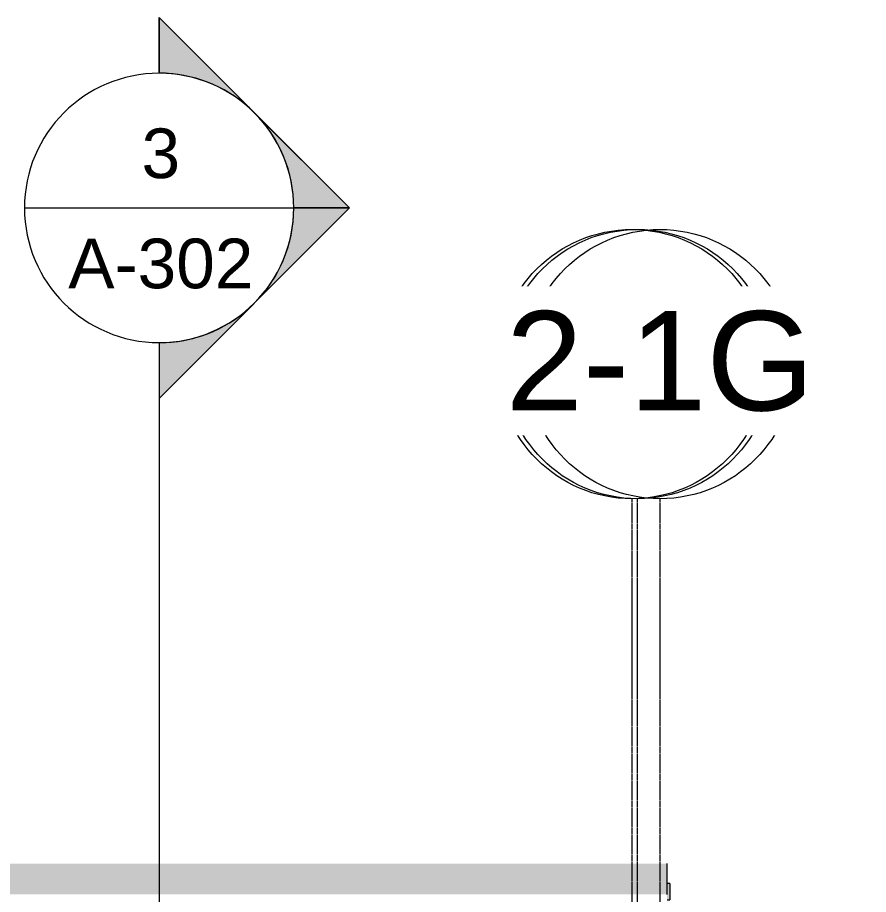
# Model space of a CAD drawing. Header units: inches. Extents: x -23227 to -2744, y -314 to 853.
# Drawn here: x -3297.3 to -2994, y 348.4 to 661 of the extents above; entities that cross this region are included whole.
import ezdxf

# ---------------------------------------------------------------- set-up
doc = ezdxf.new("R2010")
doc.units = ezdxf.units.IN
doc.header["$MEASUREMENT"] = 0
doc.linetypes.add('Grid Line 1_2_', pattern=[0.875, 0.5, -0.125, 0.125, -0.125])
for name, color, linetype, lineweight in [('A-GLAZ-CWMG', 51, 'Continuous', 9), ('A-ROOF', 132, 'Continuous', 9), ('G-ANNO-SYMB', 111, 'Continuous', 9), ('S-GRID', 1, 'Continuous', 9), ('S-GRID-IDEN', 1, 'Continuous', 9)]:
    doc.layers.add(name, color=color, linetype=linetype, lineweight=lineweight)
doc.styles.add('Arial_1', font='arial.ttf', dxfattribs={"height": 35.407186})
doc.styles.add('Arial_2', font='arial.ttf', dxfattribs={"height": 17.703593})

# ---------------------------------------------------------------- blocks, each defined once
blk = doc.blocks.new('Rectangular Mullion - Profile_Polycarbonate_Upper and left-1189762-Section 22')
at = {"layer": 'A-GLAZ-CWMG'}
blk.add_hatch(color=256, dxfattribs=at).paths.add_polyline_path([(26283.89, 346.47), (26284.88, 346.47), (26284.88, 352.26), (26283.89, 352.26), (26283.89, 346.47)], flags=0)
for p, q in [((26284.88, 352.26), (26283.89, 352.26)), ((26284.88, 352.26), (26284.88, 346.47)), ((26283.89, 346.47), (26284.88, 346.47))]:
    blk.add_line(p, q, dxfattribs=at)
blk = doc.blocks.new('Section - Section Head - Filled-1526-Section 22')
at = {"layer": 'G-ANNO-SYMB'}
h = blk.add_hatch(color=256, dxfattribs=at)
edge = h.paths.add_edge_path(flags=0)
edge.add_arc((24148.84, 593.16), 48.06, 47.9216, 90)
edge.add_line((24148.84, 641.22), (24148.84, 661.04))
edge.add_line((24148.84, 661.04), (24181.04, 628.83))
h = blk.add_hatch(color=256, dxfattribs=at)
edge = h.paths.add_edge_path(flags=0)
edge.add_line((24182.78, 627.1), (24216.72, 593.16))
edge.add_line((24216.72, 593.16), (24196.84, 593.16))
edge.add_arc((24148.84, 593.16), 48, 0, 45)
h = blk.add_hatch(color=256, dxfattribs=at)
edge = h.paths.add_edge_path(flags=0)
edge.add_arc((24148.84, 593.16), 48, 315, 360)
edge.add_line((24196.84, 593.16), (24216.72, 593.16))
edge.add_line((24216.72, 593.16), (24182.78, 559.22))
h = blk.add_hatch(color=256, dxfattribs=at)
edge = h.paths.add_edge_path(flags=0)
edge.add_line((24181.04, 557.48), (24148.84, 525.27))
edge.add_line((24148.84, 525.27), (24148.84, 545.09))
edge.add_arc((24148.84, 593.16), 48.06, 270, 312.0784)
for p, q in [((24216.72, 593.16), (24148.84, 661.04)), ((24148.84, 641.16), (24148.84, 661.04)), ((24181.04, 628.83), (24148.84, 661.04)), ((24148.84, 661.04), (24148.84, 641.22)), ((24216.72, 593.16), (24182.78, 627.1)), ((24216.72, 593.16), (24148.84, 525.27)), ((24182.78, 559.22), (24216.72, 593.16)), ((24196.84, 593.16), (24216.72, 593.16)), ((24216.72, 593.16), (24196.84, 593.16)), ((24148.84, 525.27), (24181.04, 557.48)), ((24148.84, 545.16), (24148.84, 525.27)), ((24148.84, 545.09), (24148.84, 525.27))]:
    blk.add_line(p, q, dxfattribs=at)
for radius, start, end in [(48, 90, 270), (48.06, 47.9216, 90), (48, 270, 90), (48, 0, 45), (48, 315, 360), (48.06, 270, 312.0784)]:
    blk.add_arc((24148.84, 593.16), radius, start, end, dxfattribs=at)
blk = doc.blocks.new('Grid - Grid Head - Circle-14747-Section 22')
at = {"layer": 'S-GRID-IDEN'}
blk.add_circle((23085.89, 537.49), 48, dxfattribs=at)

msp = doc.modelspace()

# ---------------------------------------------------------------- hatches: boundary and pattern name
at = {"layer": 'A-ROOF', "lineweight": 5}
msp.add_hatch(color=256, dxfattribs=at).paths.add_polyline_path([(-4851.97339, 348.40377), (-3065.80785, 348.40377), (-3065.80785, 359.40379), (-6571.55981, 359.40379), (-6571.55981, 348.40377), (-4921.08914, 348.40377)], flags=0)

# ---------------------------------------------------------------- linework, layer by layer
at = {"layer": 'A-ROOF'}
msp.add_line((-3065.80825, 348.40377), (-3065.80825, 359.40377), dxfattribs=at)
at = {"layer": 'G-ANNO-SYMB'}
for p, q in [((-3294.88152, 593.15708), (-3198.88152, 593.15708)), ((-3246.88152, 545.15708), (-3246.88152, -79.66081))]:
    msp.add_line(p, q, dxfattribs=at)
at = {"layer": 'S-GRID', "linetype": 'Grid Line 1_2_'}
for p, q in [((-3078.30825, -273.16081), (-3078.30825, 489.49301)), ((-3076.30825, -273.16081), (-3076.30825, 489.49301)), ((-3068.30825, -273.16081), (-3068.30825, 489.49301)), ((-3068.30825, -273.16081), (-3068.30825, 489.49301))]:
    msp.add_line(p, q, dxfattribs=at)

# ---------------------------------------------------------------- block references
at = {"layer": 'A-GLAZ-CWMG'}
msp.add_blockref('Rectangular Mullion - Profile_Polycarbonate_Upper and left-1189762-Section 22', (-29349.69848, 0), dxfattribs=at)
at = {"layer": 'G-ANNO-SYMB'}
msp.add_blockref('Section - Section Head - Filled-1526-Section 22', (-27395.71683, 0), dxfattribs=at)
at = {"layer": 'S-GRID-IDEN'}
msp.add_blockref('Grid - Grid Head - Circle-14747-Section 22', (-26154.19848, 0), dxfattribs=at)

# ---------------------------------------------------------------- texts
at = {"layer": 'G-ANNO-SYMB', "attachment_point": 2, "line_spacing_factor": 0.938532, "style": 'Arial_2'}
for s, insert, char_height, width in [('3', (-3246.26678, 621.49532), 17.70359, 16.416), ('A-302', (-3246.26678, 582.22284), 17.703593, 78.624)]:
    msp.add_mtext(s, dxfattribs=dict(at, insert=insert, char_height=char_height, width=width))

# ---------------------------------------------------------------- next in the draw order: texts
at = {"layer": 'S-GRID-IDEN', "insert": (-3068.31748, 556.36675), "char_height": 35.407186, "width": 130.896, "attachment_point": 2, "line_spacing_factor": 0.938532, "style": 'Arial_1', "bg_fill": 3, "box_fill_scale": 1.25, "bg_fill_color": 0, "bg_fill_transparency": 0}
msp.add_mtext('1-1G', dxfattribs=at)

# ---------------------------------------------------------------- next in the draw order: block references
at = {"layer": 'S-GRID-IDEN'}
msp.add_blockref('Grid - Grid Head - Circle-14747-Section 22', (-26162.19848, 0), dxfattribs=at)

# ---------------------------------------------------------------- next in the draw order: texts
at = {"layer": 'S-GRID-IDEN', "insert": (-3076.31748, 556.36675), "char_height": 35.407186, "width": 85.104, "attachment_point": 2, "line_spacing_factor": 0.938532, "style": 'Arial_1', "bg_fill": 3, "box_fill_scale": 1.25, "bg_fill_color": 0, "bg_fill_transparency": 0}
msp.add_mtext('2-1', dxfattribs=at)

# ---------------------------------------------------------------- next in the draw order: block references
at = {"layer": 'S-GRID-IDEN'}
msp.add_blockref('Grid - Grid Head - Circle-14747-Section 22', (-26164.19848, 0), dxfattribs=at)

# ---------------------------------------------------------------- next in the draw order: texts
at = {"layer": 'S-GRID-IDEN', "insert": (-3078.31748, 556.36675), "char_height": 35.407186, "width": 147.312, "attachment_point": 2, "line_spacing_factor": 0.938532, "style": 'Arial_1', "bg_fill": 3, "box_fill_scale": 1.25, "bg_fill_color": 0, "bg_fill_transparency": 0}
msp.add_mtext('1-1.G', dxfattribs=at)

# ---------------------------------------------------------------- next in the draw order: block references
at = {"layer": 'S-GRID-IDEN'}
msp.add_blockref('Grid - Grid Head - Circle-14747-Section 22', (-26154.19848, 0), dxfattribs=at)

# ---------------------------------------------------------------- next in the draw order: texts
at = {"layer": 'S-GRID-IDEN', "insert": (-3068.31748, 556.36675), "char_height": 35.407186, "width": 130.896, "attachment_point": 2, "line_spacing_factor": 0.938532, "style": 'Arial_1', "bg_fill": 3, "box_fill_scale": 1.25, "bg_fill_color": 0, "bg_fill_transparency": 0}
msp.add_mtext('2-1G', dxfattribs=at)

doc.saveas('drawing.dxf')
